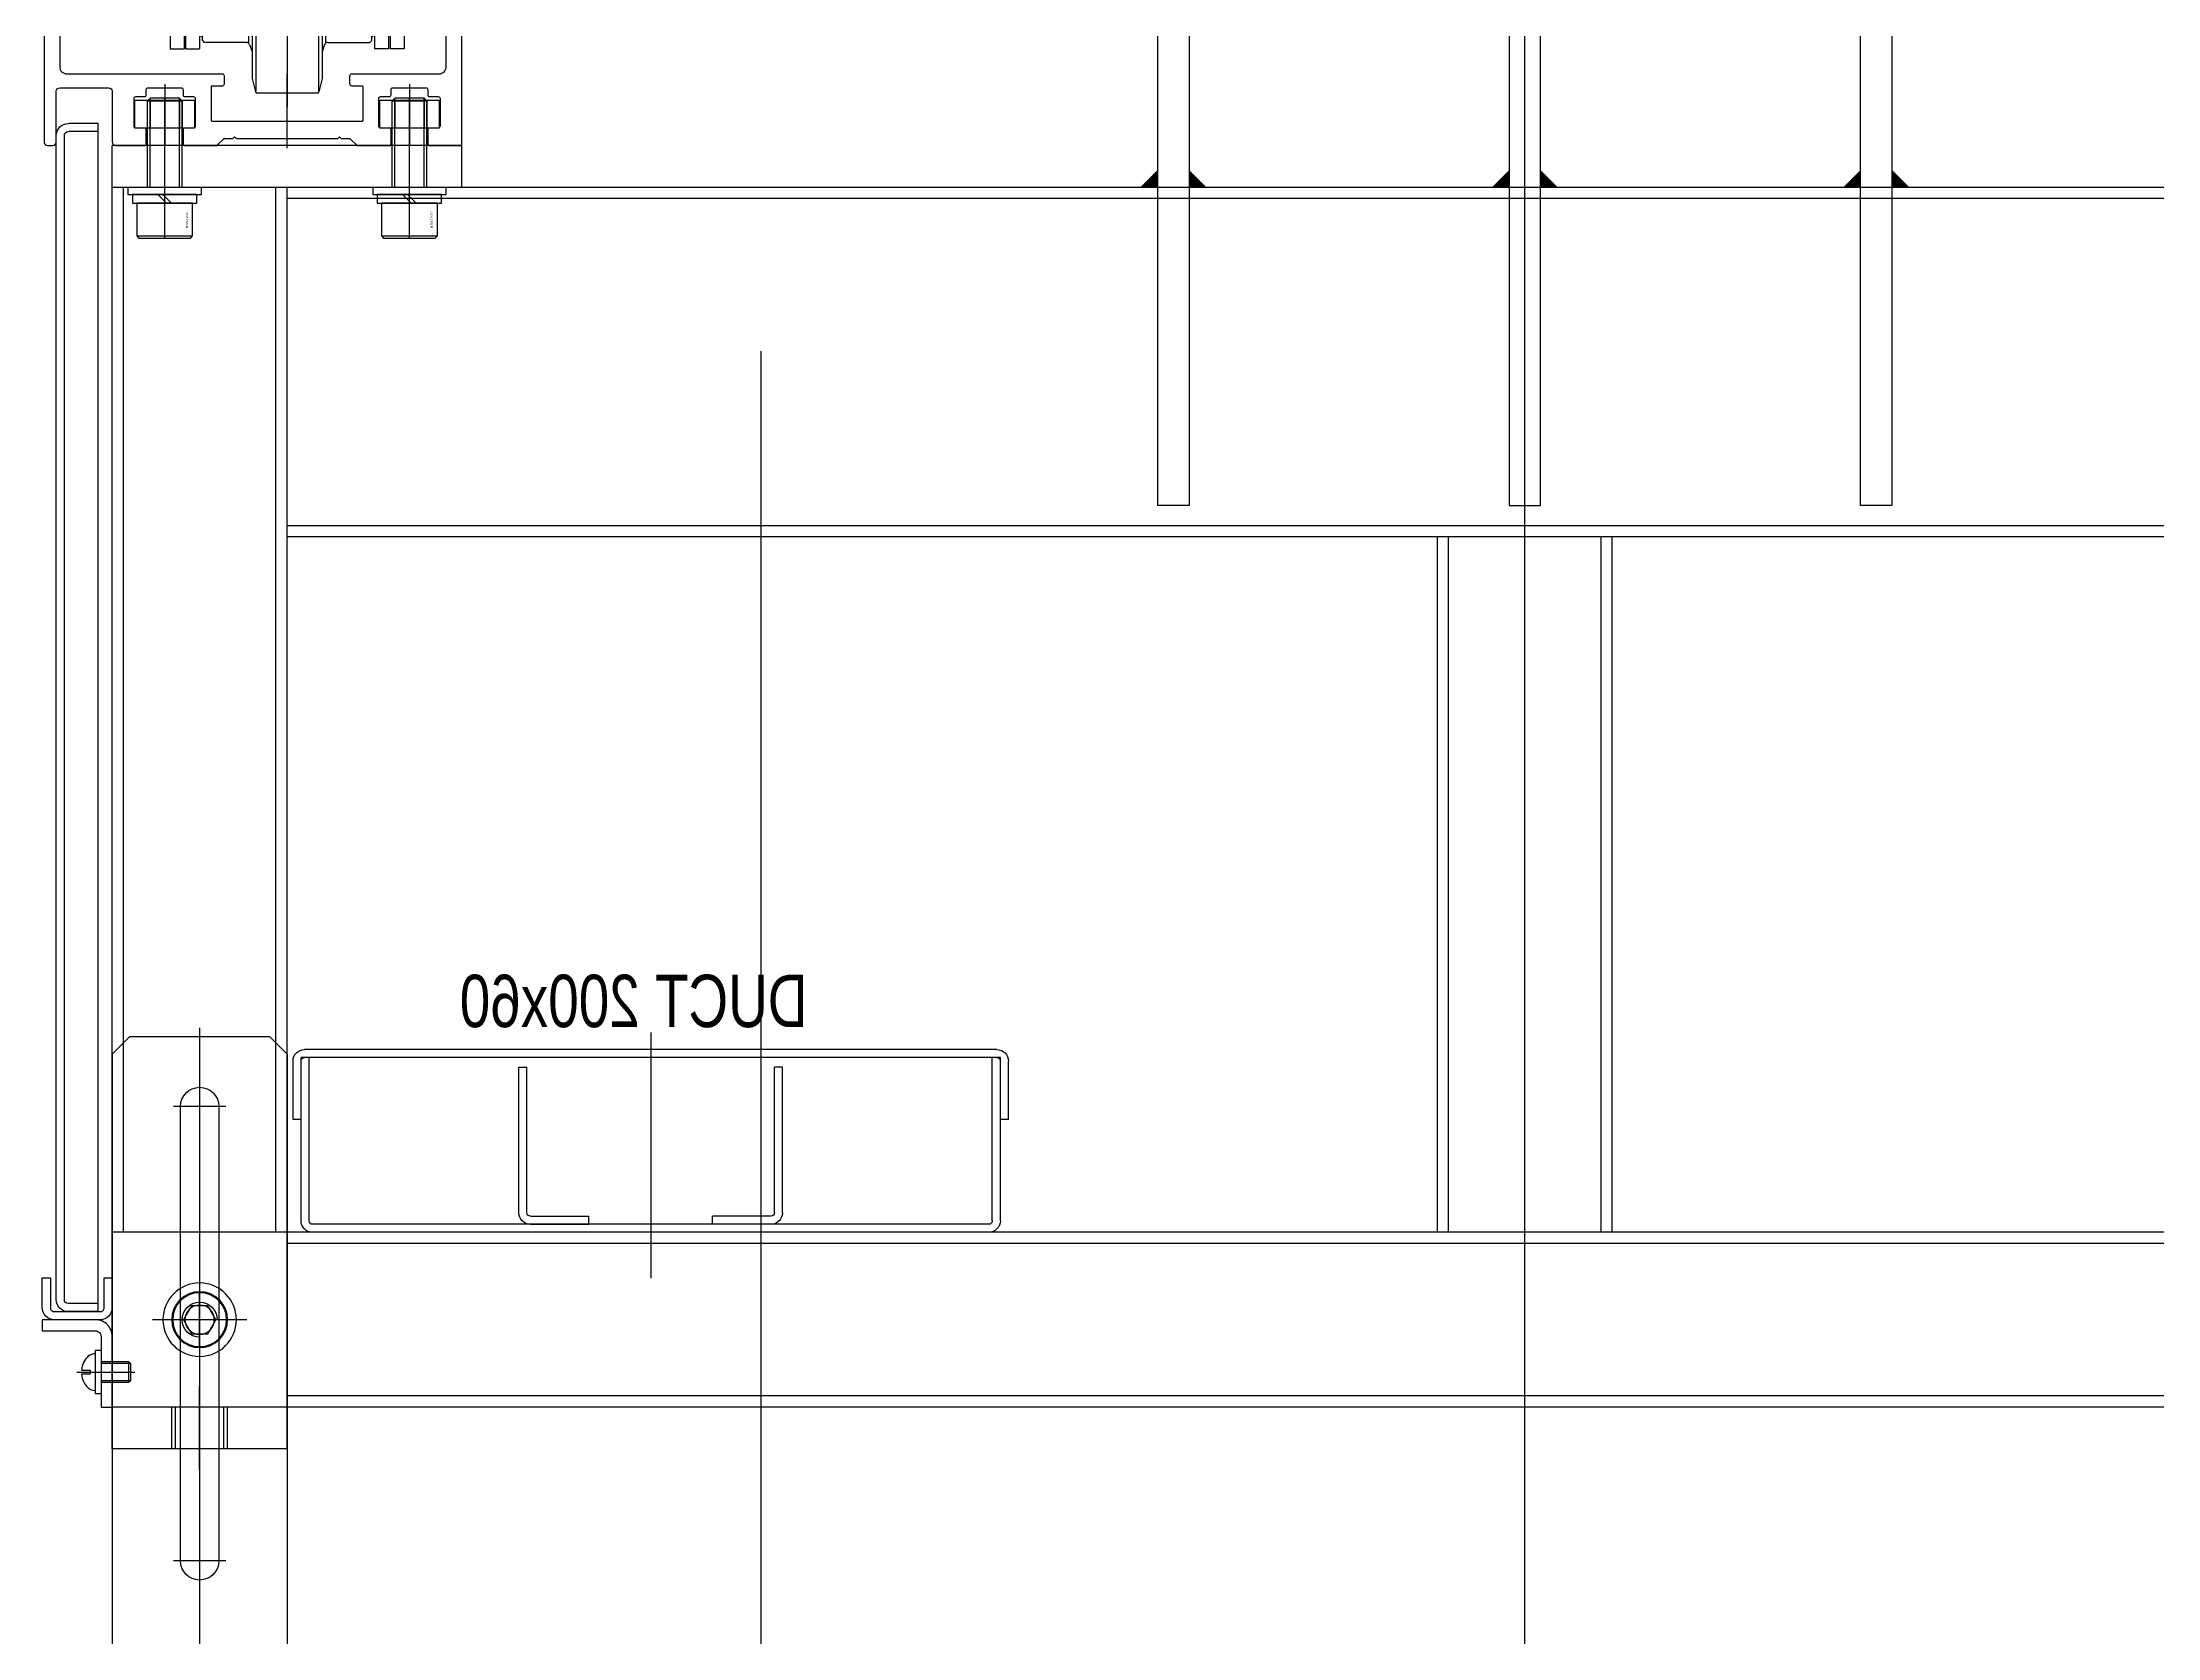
# Model space of a CAD drawing. Header units: millimetres. Extents: x 5349504 to 6791112, y -2212455 to -2153443.
# Drawn here: x 6344713 to 6345318, y -2197876 to -2197419 of the extents above; entities that cross this region are included whole.
import ezdxf
from ezdxf.enums import TextEntityAlignment as Align

# ---------------------------------------------------------------- set-up
doc = ezdxf.new("R2010")
doc.units = ezdxf.units.MM
doc.header["$LTSCALE"] = 400
doc.linetypes.add('CEN', pattern=[62, 60, -1, 0, -1])
doc.layers.get('0').update_dxf_attribs({"lineweight": 9})
for name, color, linetype in [('CEN', 1, 'CEN'), ('EQUIP', 8, 'Continuous'), ('GRND', 8, 'Continuous')]:
    doc.layers.add(name, color=color, linetype=linetype)
doc.styles.add('ROTEM_PEMS', font='', dxfattribs={"width": 0.8})
doc.styles.get('ROTEM_PEMS').set_extended_font_data('Gulim')

# ---------------------------------------------------------------- blocks, each defined once
blk = doc.blocks.new('ADJUST BRACKET-MIDDLE')
at = {"ltscale": 10}
for p, q in [((-20, 220), (-25, 215)), ((20, 220), (25, 215)), ((-25, 215), (-25, 0)), ((25, 215), (25, 0)), ((-5.5, 200), (-5.5, 70)), ((5.5, 70), (5.5, 200)), ((-25, 0), (25, 0))]:
    blk.add_line(p, q, dxfattribs=at)
blk.add_line((20, 220), (-20, 220))
for centre, start, end in [((0, 200), 0, 180), ((0, 70), 180, 0)]:
    blk.add_arc(centre, 5.5, start, end, dxfattribs=at)
at = {"layer": 'EQUIP', "ltscale": 10}
for p, q in [((0, 222.5), (0, -4.5)), ((-7.47, 200), (7.47, 200)), ((-7.47, 70), (7.47, 70)), ((25, 9), (-25, 9))]:
    blk.add_line(p, q, dxfattribs=at)
blk = doc.blocks.new('A$C1A1F2C40')
blk.add_lwpolyline([(2.31, -4), (-2.31, -4), (-4.62, 0), (-2.31, 4), (2.31, 4), (4.62, 0), (2.31, -4)])
for radius in [10.5, 8, 7.7]:
    blk.add_circle((0, 0), radius)
at = {"layer": 'EQUIP'}
for p, q in [((0, 13.5), (0, -13.5)), ((-13.5, 0), (13.5, 0))]:
    blk.add_line(p, q, dxfattribs=at)
blk = doc.blocks.new('A$C57076FCF')
blk.add_lwpolyline([(-8.5, 0), (8.5, 0), (8.5, 8), (-8.5, 8)], close=True)
at = {"layer": 'EQUIP'}
for p, q in [((-5, 8), (-5, 0)), ((-4.19, 8), (-4.19, 0)), ((0, 10), (0, -2)), ((4.19, 8), (4.19, 0)), ((5, 8), (5, 0))]:
    blk.add_line(p, q, dxfattribs=at)
blk = doc.blocks.new('A$C0F344BD0')
for p, q in [((-1.6, -6.25), (-1.6, 6.25)), ((-1.6, 6.25), (0, 6.25)), ((0, 6.25), (0, -6.25)), ((-5.57, 0.6), (-3.1, 0.6)), ((-3.1, 0.6), (-3.1, -0.6)), ((-1.6, -5.25), (-1.6, 5.25)), ((0, 3), (7.86, 3)), ((7.86, 3), (7.86, -3)), ((7.86, 3), (8.4, 2.46)), ((8.4, 2.46), (8.4, -2.46)), ((-3.1, -0.6), (-5.57, -0.6)), ((7.86, -3), (0, -3)), ((8.4, -2.46), (7.86, -3)), ((0, -6.25), (-1.6, -6.25))]:
    blk.add_line(p, q)
for centre, radius, start, end in [((0.7, 0.05), 6.3, 134.60438, 174.99138), ((-1.6, 1.75), 3.5, 90, 127.2664), ((0.7, -0.05), 6.3, 185.00862, 225.39562), ((-1.6, -1.75), 3.5, 232.7336, 270)]:
    blk.add_arc(centre, radius, start, end)
at = {"layer": 'EQUIP'}
for p, q in [((-6.97, 0), (9.71, 0)), ((8.4, 2.46), (0, 2.46)), ((8.4, -2.46), (0, -2.46))]:
    blk.add_line(p, q, dxfattribs=at)
blk = doc.blocks.new('A$C754F7A52')
for p, q in [((115.74, -373.7), (115.74, -33.7)), ((115.74, -33.7), (124.29, -33.7)), ((115.74, -36), (124.29, -36)), ((125.44, -370.25), (125.44, -37.15)), ((127.74, -370.25), (127.74, -37.15)), ((115.74, -371.4), (124.29, -371.4)), ((115.74, -373.7), (124.29, -373.7))]:
    blk.add_line(p, q)
at = {"elevation": -7660.68}
for points in [[(114.04, -364), (111.74, -364), (111.74, -372.55, 0.414214), (115.19, -376), (128.29, -376, 0.414214), (131.74, -372.55), (131.74, -364), (129.44, -364), (129.44, -372.55, -0.414214), (128.29, -373.7), (115.19, -373.7, -0.414214), (114.04, -372.55)], [(111.74, -401), (111.74, -380.8, -0.414214), (116.54, -376), (131.74, -376), (131.74, -379.2), (116.54, -379.2, 0.414214), (114.94, -380.8), (114.94, -401)]]:
    blk.add_lwpolyline(points, format="xyb", close=True, dxfattribs=at)
for centre, radius, start, end in [((124.29, -37.15), 3.45, 0, 90), ((124.29, -37.15), 1.15, 0, 90), ((124.29, -370.25), 1.15, 270, 0), ((124.29, -370.25), 3.45, 270, 0)]:
    blk.add_arc(centre, radius, start, end)
at = {"layer": 'EQUIP', "extrusion": (0, 0, -1), "zscale": -1}
blk.add_blockref('A$C0F344BD0', (-114.94, -391, 7660.68), dxfattribs=at)
blk = doc.blocks.new('A$C2CE1083A')
for p, q in [((38.87, 2.3), (236.87, 2.3)), ((38.87, 0), (236.87, 0)), ((35.57, -17.7), (35.57, -1)), ((37.87, -17.7), (37.87, -1)), ((237.87, -17.7), (237.87, -1)), ((240.17, -17.7), (240.17, -1)), ((35.57, -17.7), (37.87, -17.7)), ((237.87, -17.7), (240.17, -17.7))]:
    blk.add_line(p, q)
for centre, radius, start, end in [((38.87, -1), 3.3, 90, 180), ((38.87, -1), 1, 90, 180), ((236.87, -1), 3.3, 0, 90), ((236.87, -1), 1, 0, 90)]:
    blk.add_arc(centre, radius, start, end)
blk = doc.blocks.new('A$C5D120CA3')
for p, q in [((-224, -34.7), (-224, 12)), ((-224, 12), (-24, 12)), ((-221.7, -34.7), (-221.7, 12)), ((-161.7, -32.4), (-161.7, 9.3)), ((-161.7, 9.3), (-159.4, 9.3)), ((-159.4, -32.4), (-159.4, 9.3)), ((-88.6, -32.4), (-88.6, 9.3)), ((-86.3, 9.3), (-88.6, 9.3)), ((-86.3, -32.4), (-86.3, 9.3)), ((-26.3, -34.7), (-26.3, 12)), ((-24, -34.7), (-24, 12)), ((-220.7, -35.7), (-27.3, -35.7)), ((-158.4, -33.4), (-141.7, -33.4)), ((-158.4, -35.7), (-141.7, -35.7)), ((-141.7, -35.7), (-141.7, -33.4)), ((-106.3, -35.7), (-106.3, -33.4)), ((-89.6, -33.4), (-106.3, -33.4)), ((-89.6, -35.7), (-106.3, -35.7)), ((-220.7, -38), (-27.3, -38))]:
    blk.add_line(p, q)
for centre, radius, start, end in [((-220.7, -34.7), 3.3, 180, 270), ((-220.7, -34.7), 1, 180, 270), ((-158.4, -32.4), 3.3, 180, 270), ((-158.4, -32.4), 1, 180, 270), ((-89.6, -32.4), 1, 270, 0), ((-89.6, -32.4), 3.3, 270, 0), ((-27.3, -34.7), 1, 270, 0), ((-27.3, -34.7), 3.3, 270, 0)]:
    blk.add_arc(centre, radius, start, end)
at = {"layer": 'EQUIP'}
blk.add_line((-124, 27.375), (-124, -51.075), dxfattribs=at)
blk.add_blockref('A$C2CE1083A', (-261.871, 12))
blk = doc.blocks.new('A$C65F74085')
at = {"ltscale": 10}
for p, q in [((-5, 24.69), (5, 24.69)), ((0.54, -2), (-1.96, -4.5)), ((1.96, -2), (-0.54, -4.5)), ((8, -13.9), (-8, -13.9))]:
    blk.add_line(p, q, dxfattribs=at)
blk.add_lwpolyline([(-5, 0), (-5, 24.69), (-4.19, 25.5), (4.19, 25.5), (5, 24.69), (5, 0)], dxfattribs=at)
for points in [[(-10.5, -2), (-10.5, 0), (10.5, 0), (10.5, -2)], [(-9.2, -4.5), (-9.2, -2), (9.2, -2), (9.2, -4.5)], [(8, -4.5), (8, -13.9), (7.4, -14.5), (-7.4, -14.5), (-8, -13.9), (-8, -4.5)]]:
    blk.add_lwpolyline(points, close=True, dxfattribs=at)
at = {"layer": 'EQUIP', "ltscale": 10}
for p, q in [((-4.19, 0), (-4.19, 25.5)), ((0, -14.5), (0, 25.5)), ((4.19, 0), (4.19, 25.5))]:
    blk.add_line(p, q, dxfattribs=at)
at = {"layer": 'EQUIP', "color": 4, "ltscale": 10, "style": 'ROTEM_PEMS'}
blk.add_text('M10X1.5-30L', height=0.6, rotation=90, dxfattribs=at).set_placement((-6.37, -11.65), align=Align.MIDDLE_LEFT)
blk = doc.blocks.new('MAIN CHAIN RF2080-3.5')
for p, q in [((-10, 19.86), (-9.06, 23.62)), ((-10, 19.86), (-10, -19.86)), ((-8.96, 23.39), (-8.96, -23.39)), ((8.57, 24), (-8.57, 24)), ((8.96, 23.39), (8.96, -23.39)), ((10, 19.86), (9.06, 23.62)), ((10, 19.86), (10, -19.86)), ((-33.46, 11.35), (-33.46, -11.35)), ((-33.46, 11.35), (-29.46, 11.35)), ((-29.46, 11.35), (-29.46, -11.35)), ((-29, 11.35), (-25, 11.35)), ((-29, 11.35), (-29, -11.35)), ((-25, 11.35), (-25, -11.35)), ((-24.43, 7.89), (-24.7, 6.89)), ((-24.7, 6.89), (-24.7, -6.89)), ((-24.2, 7.76), (-24.43, 7.89)), ((-24.2, 9), (-23.7, 9.5)), ((-24.2, -9), (-24.2, 9)), ((-11.69, 9.5), (-23.7, 9.5)), ((-11, 9.5), (-11, -9.5)), ((-10.75, 10.14), (-10.09, 11.88)), ((-10.09, 11.88), (-10, 11.94)), ((10.09, 11.88), (10, 11.94)), ((10.75, 10.14), (10.09, 11.88)), ((11, 9.5), (11, -9.5)), ((11.69, 9.5), (23.7, 9.5)), ((24.2, 9), (23.7, 9.5)), ((24.2, -9), (24.2, 9)), ((24.2, 7.76), (24.43, 7.89)), ((24.43, 7.89), (24.7, 6.89)), ((24.7, 6.89), (24.7, -6.89)), ((29, 11.35), (25, 11.35)), ((25, 11.35), (25, -11.35)), ((29, 11.35), (29, -11.35)), ((29.46, 11.35), (29.46, -11.35)), ((33.46, 11.35), (29.46, 11.35)), ((33.46, 11.35), (33.46, -11.35)), ((-33.46, 3.95), (-35.06, 3.95)), ((-35.06, -3.99), (-35.06, 3.95)), ((33.46, 3.95), (35.06, 3.95)), ((35.06, -3.99), (35.06, 3.95)), ((-33.46, -3.99), (-35.06, -3.99)), ((33.46, -3.99), (35.06, -3.99)), ((-33.46, -11.35), (-29.46, -11.35)), ((-29, -11.35), (-25, -11.35)), ((-24.43, -7.89), (-24.7, -6.89)), ((-24.2, -7.76), (-24.43, -7.89)), ((-24.2, -9), (-23.7, -9.5)), ((-11.69, -9.5), (-23.7, -9.5)), ((-10.75, -10.14), (-10.09, -11.88)), ((-10.09, -11.88), (-10, -11.94)), ((10.09, -11.88), (10, -11.94)), ((10.75, -10.14), (10.09, -11.88)), ((11.69, -9.5), (23.7, -9.5)), ((24.2, -9), (23.7, -9.5)), ((24.2, -7.76), (24.43, -7.89)), ((24.43, -7.89), (24.7, -6.89)), ((29, -11.35), (25, -11.35)), ((33.46, -11.35), (29.46, -11.35)), ((-10, -19.86), (-9.06, -23.62)), ((8.57, -24), (-8.57, -24)), ((10, -19.86), (9.06, -23.62))]:
    blk.add_line(p, q)
for centre, radius, start, end in [((-8.57, 23.5), 0.5, 90, 165.96376), ((8.57, 23.5), 0.5, 14.03624, 90), ((-11.69, 10.5), 1, 270, 339.03608), ((11.69, 10.5), 1, 200.96392, 270), ((-39.19, -0.02), 5.73, 316.0989, 43.9011), ((39.19, -0.02), 5.73, 136.0989, 223.9011), ((-11.69, -10.5), 1, 20.96392, 90), ((11.69, -10.5), 1, 90, 159.03608), ((-8.57, -23.5), 0.5, 194.03624, 270), ((8.57, -23.5), 0.5, 270, 345.96376)]:
    blk.add_arc(centre, radius, start, end)
at = {"layer": 'EQUIP'}
for p, q in [((0, 28), (0, -28)), ((39.06, 0), (-39.06, 0))]:
    blk.add_line(p, q, dxfattribs=at)
blk = doc.blocks.new('AL PRO-FILE 2080-3.5')
at = {"layer": 'EQUIP'}
for p, q in [((-708, -0.77), (-708, 20.5)), ((-743, 17.5), (-743, 0)), ((-673, 17.5), (-673, 0)), ((-726, 2), (-726.04, 1.96)), ((-725.94, 2), (-726, 2)), ((-690.06, 2), (-690, 2)), ((-690, 2), (-689.96, 1.96))]:
    blk.add_line(p, q, dxfattribs=at)
for points in [[(-777.5, 59.25), (-777.5, 1, 0.414214), (-776.5, 0), (-775, 0, 0.414214), (-774, 1), (-774, 15.5, -0.414214), (-773, 16.5), (-759, 16.5, -0.414214), (-758, 15.5), (-758, 1, 0.414214), (-757, 0), (-748.75, 0, 0.414214), (-748.25, 0.5), (-748.25, 4.5, 0.414214), (-748.75, 5), (-751.25, 5, -0.414214), (-751.75, 5.5), (-751.75, 13.5, -0.414214), (-751.25, 14), (-748.75, 14, 0.414214), (-748.25, 14.5), (-748.25, 16, -0.414214), (-747.75, 16.5), (-738.25, 16.5, -0.414214), (-737.75, 16), (-737.75, 14.5, 0.414214), (-737.25, 14), (-734.75, 14, -0.414214), (-734.25, 13.5), (-734.25, 5.5, -0.414214), (-734.75, 5), (-737.25, 5, 0.414214), (-737.75, 4.5), (-737.75, 0.5, 0.414214), (-737.25, 0), (-728.21, 0, 0.198912), (-727.85, 0.15), (-726.15, 1.85, -0.198912), (-725.79, 2), (-723.62, 2, 0.198912), (-723.41, 2.09), (-723, 2.5), (-722.59, 2.09, 0.198912), (-722.38, 2), (-693.62, 2, 0.198912), (-693.41, 2.09), (-693, 2.5), (-692.59, 2.09, 0.198912), (-692.38, 2), (-690.21, 2, -0.198912), (-689.85, 1.85), (-688.15, 0.15, 0.198912), (-687.79, 0), (-678.75, 0, 0.414214), (-678.25, 0.5), (-678.25, 4.5, 0.414214), (-678.75, 5), (-681.25, 5, -0.414214), (-681.75, 5.5), (-681.75, 13.5, -0.414214), (-681.25, 14), (-678.75, 14, 0.414214), (-678.25, 14.5), (-678.25, 16, -0.414214), (-677.75, 16.5), (-668.25, 16.5, -0.414214), (-667.75, 16), (-667.75, 14.5, 0.414214), (-667.25, 14), (-664.75, 14, -0.414214), (-664.25, 13.5), (-664.25, 5.5, -0.414214), (-664.75, 5), (-667.25, 5, 0.414214), (-667.75, 4.5), (-667.75, 0.5, 0.414214), (-667.25, 0), (-658.5, 0, 0.414214), (-658, 0.5), (-658, 59.25, 0.414214)], [(-773, 50.75), (-773, 22.5, 0.414214), (-771, 20.5), (-726.5, 20.5, -0.414214), (-726, 20), (-726, 17.5, -0.414214), (-726.5, 17), (-729.45, 17, 0.414214), (-729.75, 16.7), (-729.75, 7.3, 0.414214), (-729.45, 7), (-686.55, 7, 0.414214), (-686.25, 7.3), (-686.25, 16.7, 0.414214), (-686.55, 17), (-689.5, 17, -0.414214), (-690, 17.5), (-690, 20, -0.414214), (-689.5, 20.5), (-664.5, 20.5, 0.414214), (-662.5, 22.5), (-662.5, 50.75, 0.414214)]]:
    blk.add_lwpolyline(points, format="xyb", dxfattribs=at)
blk.add_blockref('MAIN CHAIN RF2080-3.5', (-708, 39), dxfattribs=at)
blk = doc.blocks.new('BL-EQ-SECT_1_20230313')
at = {"layer": 'EQUIP'}
for p, q in [((24682.74, 3227.6), (24682.74, 5106.59)), ((25001.74, 3709.6), (25001.74, 3733.6)), ((25071.74, 3709.6), (25071.74, 3733.6)), ((24986.74, 3715.6), (24986.74, 3727.6)), ((24986.74, 3727.6), (25086.74, 3727.6)), ((25086.74, 3354.6), (25086.74, 3727.6)), ((24278.74, 3715.6), (25086.74, 3715.6)), ((25036.74, 3354.6), (25036.74, 3715.6)), ((25039.94, 3416.6), (25039.94, 3715.6)), ((25083.54, 3416.6), (25083.54, 3715.6)), ((24328.74, 3712.4), (25036.74, 3712.4)), ((24328.74, 3618.8), (25036.74, 3618.8)), ((24328.74, 3615.6), (25036.74, 3615.6)), ((24660.94, 3416.6), (24660.94, 3615.6)), ((24704.54, 3416.6), (24704.54, 3615.6)), ((24278.74, 3416.6), (25086.74, 3416.6)), ((24328.74, 3413.4), (25036.74, 3413.4)), ((25061.74, 3384.14), (25061.74, 3399.05)), ((25054.28, 3391.6), (25069.2, 3391.6)), ((25061.74, 3348.6), (25061.74, 3372.6)), ((24278.74, 3366.6), (25086.74, 3366.6)), ((24328.74, 3369.8), (25036.74, 3369.8)), ((25053.74, 3354.6), (25053.74, 3366.6)), ((25054.82, 3354.6), (25054.82, 3366.6)), ((25068.66, 3354.6), (25068.66, 3366.6)), ((25069.74, 3354.6), (25069.74, 3366.6)), ((25036.74, 3354.6), (25086.74, 3354.6))]:
    blk.add_line(p, q, dxfattribs=at)
blk.add_lwpolyline([(24586.74, 3624.6), (24586.74, 3766.6, -0.414214), (24595.74, 3775.6), (24769.74, 3775.6, -0.414214), (24778.74, 3766.6), (24778.74, 3624.6), (24787.74, 3624.6), (24787.74, 3766.6, 0.414214), (24769.74, 3784.6), (24595.74, 3784.6, 0.414214), (24577.74, 3766.6), (24577.74, 3624.6)], format="xyb", close=True, dxfattribs=at)
for points in [[(24687.24, 3775.6), (24687.24, 3624.6), (24678.24, 3624.6), (24678.24, 3775.6)], [(24657.74, 3416.6), (24657.74, 3615.6)], [(24707.74, 3416.6), (24707.74, 3615.6)]]:
    blk.add_lwpolyline(points, dxfattribs=at)
blk.add_circle((25061.74, 3391.6), 4.19, dxfattribs=at)
blk.add_arc((25061.74, 3391.6), 5, 270, 180, dxfattribs=at)
for points in [[(24577.74, 3715.6), (24572.74, 3715.6), (24577.74, 3720.6)], [(24586.74, 3715.6), (24591.74, 3715.6), (24586.74, 3720.6)], [(24678.24, 3715.6), (24673.24, 3715.6), (24678.24, 3720.6)], [(24687.24, 3715.6), (24692.24, 3715.6), (24687.24, 3720.6)], [(24778.74, 3715.6), (24773.74, 3715.6), (24778.74, 3720.6)], [(24787.74, 3715.6), (24792.74, 3715.6), (24787.74, 3720.6)]]:
    blk.add_solid(points, dxfattribs=at)
at = {"layer": 'EQUIP', "xscale": -1}
blk.add_blockref('AL PRO-FILE 2080-3.5', (24328.74, 3727.6), dxfattribs=at)
at = {"layer": 'EQUIP', "ltscale": 10}
for p in [(25001.74, 3715.6), (25071.74, 3715.6)]:
    blk.add_blockref('A$C65F74085', p, dxfattribs=at)
at = {"layer": 'EQUIP'}
for name, p in [('A$C57076FCF', (25001.74, 3732.6)), ('A$C57076FCF', (25071.74, 3732.6)), ('A$C754F7A52', (24975, 3767.6)), ('A$C5D120CA3', (25056.74, 3454.6)), ('ADJUST BRACKET-MIDDLE', (25061.74, 3252.6)), ('A$C1A1F2C40', (25061.74, 3391.6))]:
    blk.add_blockref(name, p, dxfattribs=at)
at = {"layer": 'EQUIP', "insert": (24887.9, 3475.1), "char_height": 15, "attachment_point": 7, "style": 'ROTEM_PEMS', "bg_fill": 3, "box_fill_scale": 1.1, "bg_fill_color": 256, "bg_fill_true_color": 13158600, "bg_fill_transparency": 0}
blk.add_mtext('\\A1;DUCT 200x60', dxfattribs=at)

msp = doc.modelspace()

# ---------------------------------------------------------------- block references
at = {"layer": 'GRND', "xscale": -1}
msp.add_blockref('BL-EQ-SECT_1_20230313', (6369820.12, -2201176.2), dxfattribs=at)

# ---------------------------------------------------------------- next in the draw order: linework, layer by layer
at = {"layer": 'CEN'}
msp.add_line((6344918.86, -2197507.44), (6344918.86, -2200945.88), dxfattribs=at)

doc.saveas('drawing.dxf')
